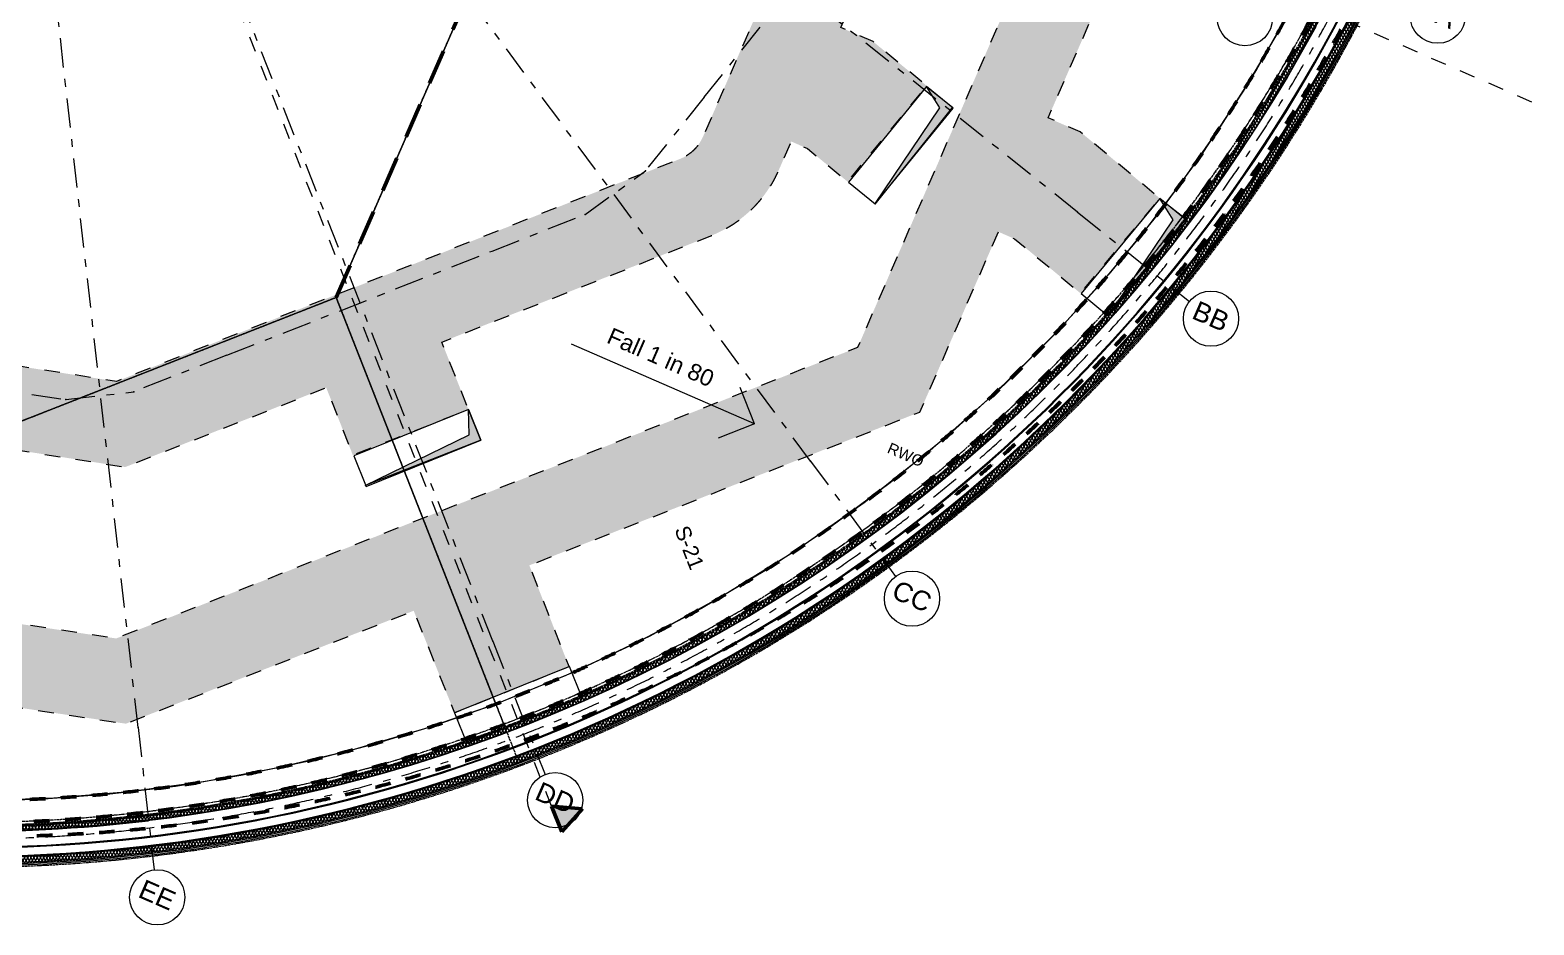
# Model space of a CAD drawing. Header units: millimetres. Extents: x -50172 to 90294, y -80883 to 25069.
# Drawn here: x -25593 to 1637, y -73314 to -57114 of the extents above; entities that cross this region are included whole.
import ezdxf
from ezdxf.enums import TextEntityAlignment as Align

# ---------------------------------------------------------------- set-up
doc = ezdxf.new("R2010")
doc.units = ezdxf.units.MM
doc.header["$MEASUREMENT"] = 0
for name, pattern in [('Dashed', [564.444447, 282.222223, -282.222223]), ('Dot & Dashed', [670.277762, 352.777767, -176.388884, 0, -141.111112]), ('Double Dashed', [1093.611073, 529.166651, -211.666656, 141.111112, -211.666656]), ('Hidden Line', [55, 45, -10]), ('Long Dashed', [1058.333302, 634.99999, -423.333311])]:
    doc.linetypes.add(name, pattern=pattern)
for name, color, linetype, lineweight, true_color in [('0_Pen_No__61', 7, 'Continuous', 20, 0x6a6a6a), ('A-20-M_Floor_Slab_Pen_No__107', 7, 'Continuous', 15, 0xa6a6a6), ('A-25-M_Curtain_Wall_Pen_No__69', 7, 'Continuous', 20, 0x606060), ('A-25-M_Wall_Ext_Pen_No__107', 7, 'Continuous', 15, 0xa6a6a6), ('A-95-MC_Marker_Section_P2.Marker_Pen_No__25', 7, 'Continuous', 50, 0x2a2a2a), ('New_A-15-MG_Structural_Grid_Phase_2_Pen_No__222', 7, 'Continuous', 13, 0x65af33), ('New_A-20-M_Roof_Accessory_Pen_No__81', 7, 'Continuous', 20, 0x6a6a6a), ('New_A-95-P_Drawing_Pen_No__82', 7, 'Continuous', 20, 0xaaaaaa)]:
    doc.layers.add(name, color=color, linetype=linetype, lineweight=lineweight, true_color=true_color)
for name, color, linetype in [('A-20-M_Floor_Slab', 7, 'Continuous'), ('A-20-M_Roof', 7, 'Continuous'), ('A-25-M_Curtain_Wall', 7, 'Continuous'), ('A-25-M_Wall_Ext', 7, 'Continuous'), ('A-95-MC_Marker_Section_P2.Marker', 7, 'Continuous'), ('New_A-15-MG_Structural_Grid_Phase_2', 7, 'Continuous'), ('New_A-20-M_Roof', 7, 'Continuous'), ('New_A-20-M_Roof_Accessory', 7, 'Continuous')]:
    doc.layers.add(name, color=color, linetype=linetype)
for name, color, linetype, lineweight in [('A-20-M_Floor_Slab_Pen_No__195', 7, 'Continuous', 35), ('A-20-M_Floor_Slab_Pen_No__4', 7, 'Continuous', 20), ('A-20-M_Roof_Accessory_Pen_No__156', 5, 'Continuous', 50), ('A-20-M_Roof_Pen_No__93', 8, 'Continuous', 13), ('A-25-M_Curtain_Wall_Pen_No__90', 8, 'Continuous', 20), ('A-25-M_Wall_Ext_Pen_No__1', 7, 'Continuous', 13), ('A-95-MC_Marker_Section_P2.Marker_Pen_No__1', 7, 'Continuous', 13), ('A-95-MC_Marker_Section_P2.Marker_Pen_No__6', 7, 'Continuous', 35), ('New_A-20-M_Roof_Accessory_Pen_No__1', 7, 'Continuous', 13), ('New_A-20-M_Roof_Accessory_Pen_No__156', 5, 'Continuous', 50), ('New_A-20-M_Roof_Accessory_Pen_No__176', 1, 'Continuous', 50), ('New_A-20-M_Roof_Pen_No__92', 8, 'Continuous', 13), ('New_A-60-M_Mechanical_Pen_No__1', 7, 'Continuous', 13), ('New_A-95-P_Drawing_Pen_No__1', 7, 'Continuous', 13), ('New_A-95-P_Text_1_50_GA_Pen_No__1', 7, 'Continuous', 13)]:
    doc.layers.add(name, color=color, linetype=linetype, lineweight=lineweight)
doc.styles.add('GENERATED_STYLE_4', font='')
doc.styles.get('GENERATED_STYLE_4').set_extended_font_data('Swis721 BT')
pattern_1 = [(60, (0, 0), (-43.30127, 25), []), (120, (0, 0), (43.30127, 25), [])]

# ---------------------------------------------------------------- blocks, each defined once
blk = doc.blocks.new('Roof_12_1', base_point=(-44547, -52585))
at = {"layer": 'New_A-20-M_Roof_Pen_No__92', "linetype": 'Continuous', "flags": 128}
for points in [[(-2312, -57052), (-2569, -57514), (-2834, -57972), (-3108, -58424), (-3390, -58871), (-3681, -59312), (-3980, -59748), (-4287, -60178), (-4603, -60602), (-4926, -61020), (-5258, -61432), (-5597, -61837), (-5943, -62236), (-6297, -62628), (-6659, -63014), (-7028, -63392), (-7404, -63764), (-7787, -64128), (-8176, -64485), (-8573, -64834), (-8976, -65176), (-9385, -65511), (-9801, -65837), (-10223, -66155), (-10651, -66466), (-11084, -66768), (-11524, -67062), (-11968, -67347), (-12419, -67624), (-12874, -67893), (-13334, -68152), (-13799, -68403), (-14269, -68645), (-14743, -68878), (-15222, -69102), (-15705, -69317), (-16192, -69523), (-16683, -69719), (-17177, -69907), (-17675, -70084), (-18176, -70252), (-18680, -70411), (-19187, -70560), (-19697, -70700), (-20209, -70829), (-20724, -70949), (-21241, -71059), (-21760, -71160), (-22280, -71250), (-22803, -71331), (-23326, -71401), (-23851, -71462), (-24378, -71513), (-24904, -71553), (-25432, -71584), (-25960, -71605)], [(-9363, -58133), (-10776, -59865)], [(-8878, -58528), (-9363, -58133)], [(-10291, -60261), (-8878, -58528)], [(-10776, -59865), (-10291, -60261)], [(-5138, -60160), (-6562, -61883)], [(-4644, -60568), (-5138, -60160)], [(-6068, -62291), (-4644, -60568)], [(-6562, -61883), (-6068, -62291)], [(-17653, -63981), (-19733, -64819)], [(-17429, -64538), (-17653, -63981)], [(-19509, -65376), (-17429, -64538)], [(-19733, -64819), (-19509, -65376)], [(-15827, -68636), (-17907, -69474)], [(-15602, -69192), (-15827, -68636)], [(-17683, -70030), (-15602, -69192)], [(-17907, -69474), (-17683, -70030)]]:
    blk.add_lwpolyline(points, dxfattribs=at)
blk = doc.blocks.new('Wall_413_1', base_point=(-38295, -69817))
at = {"layer": 'A-25-M_Wall_Ext_Pen_No__107', "linetype": 'Continuous'}
blk.add_hatch(color=256, dxfattribs=at).paths.add_polyline_path([(-38295, -69817, 0.417314), (-625, -55010), (-650, -55000, -0.417312), (-38283, -69792)])
h = blk.add_hatch(dxfattribs=at)
h.set_pattern_fill('Batt_Insulation_0001', color=256, style=0, pattern_type=2)
h.set_pattern_definition(pattern_1)
h.paths.add_polyline_path([(-38283, -69792, 0.417312), (-650, -55000), (-673, -54990, -0.41731), (-38273, -69770)])
h = blk.add_hatch(dxfattribs=at)
h.set_pattern_fill('Batt_Insulation_0001', color=256, style=0, pattern_type=2)
h.set_pattern_definition(pattern_1)
h.paths.add_polyline_path([(-38273, -69770, 0.41731), (-673, -54990), (-765, -54950, -0.417301), (-38232, -69679)])
h = blk.add_hatch(dxfattribs=at)
h.set_pattern_fill('Plywood_0001', color=256, style=0, pattern_type=2)
h.set_pattern_definition([(0, (0, 0), (0, 200), [])])
h.paths.add_polyline_path([(-38232, -69679, 0.417301), (-765, -54950), (-781, -54943, -0.417299), (-38224, -69662)])
at = {"layer": 'A-25-M_Wall_Ext_Pen_No__107', "linetype": 'Continuous', "lineweight": 0, "true_color": 0x535353}
for points in [[(-38224, -69662, 0.417299), (-781, -54943), (-783, -54942, -0.417299), (-38223, -69660)], [(-38161, -69524, 0.417286), (-921, -54883), (-923, -54882, -0.417285), (-38160, -69522)]]:
    blk.add_hatch(color=251, dxfattribs=at).paths.add_polyline_path(points)
at = {"layer": 'A-25-M_Wall_Ext_Pen_No__107', "linetype": 'Continuous'}
h = blk.add_hatch(dxfattribs=at)
h.set_pattern_fill('Plaster_0001', color=256, style=0, pattern_type=2)
h.set_pattern_definition([(201.458, (0, 0), (-63.3617, 161.19955), [0, -100]), (201.458, (-14.85, -98.89), (-63.3617, 161.19955), [0, -100])])
h.paths.add_polyline_path([(-38160, -69522, 0.417285), (-923, -54882), (-937, -54876, -0.417284), (-38154, -69508)])
at = {"layer": 'A-25-M_Wall_Ext_Pen_No__1', "linetype": 'Continuous'}
for radius, start, end in [(28443, 246.1557, 336.7611), (28418, 246.1562, 336.7612), (28318, 246.1585, 336.7618), (28300, 246.159, 336.7619), (28298, 246.159, 336.7619), (28148, 246.1625, 336.7628), (28146, 246.1625, 336.7628), (28131, 246.1629, 336.7629), (28470, 246.1551, 336.7609)]:
    blk.add_arc((-26785, -43777), radius, start, end, dxfattribs=at)
blk = doc.blocks.new('*X1037')
at = {"layer": 'A-20-M_Floor_Slab_Pen_No__107', "linetype": 'Continuous'}
for points in [[(-2703, -57548), (-2667, -57487), (-2647, -57450), (-2649, -57450), (-2669, -57486), (-2703, -57544)], [(-2649, -57450), (-2647, -57450), (-2565, -57300), (-2567, -57300)], [(-2567, -57300), (-2565, -57300), (-2553, -57277), (-2553, -57273)], [(-2914, -57900), (-3003, -58050), (-3003, -58050), (-3001, -58050), (-2912, -57900)], [(-2853, -57797), (-2914, -57900), (-2912, -57900), (-2853, -57801)], [(-3003, -58054), (-3001, -58050), (-3003, -58050)], [(-3277, -58500), (-3303, -58541), (-3303, -58545), (-3274, -58500)], [(-3277, -58500), (-3274, -58500), (-3193, -58373), (-3179, -58350), (-3181, -58350), (-3194, -58372)], [(-3153, -58303), (-3181, -58350), (-3179, -58350), (-3153, -58306)], [(-3567, -58950), (-3564, -58950), (-3468, -58800), (-3470, -58800)], [(-3470, -58800), (-3468, -58800), (-3453, -58777), (-3453, -58774)], [(-3567, -58950), (-3603, -59006), (-3603, -59010), (-3564, -58950)], [(-3865, -59400), (-3863, -59400), (-3758, -59250), (-3761, -59250)], [(-3753, -59239), (-3761, -59250), (-3758, -59250), (-3753, -59243)], [(-3903, -59454), (-3903, -59457), (-3863, -59400), (-3865, -59400)], [(-4203, -59883), (-4203, -59887), (-4177, -59850), (-4180, -59850)], [(-4180, -59850), (-4177, -59850), (-4073, -59700), (-4075, -59700)], [(-4053, -59669), (-4075, -59700), (-4073, -59700), (-4053, -59672)], [(-4503, -60296), (-4503, -60299), (-4391, -60150), (-4393, -60150)], [(-4393, -60150), (-4391, -60150), (-4353, -60100), (-4353, -60097)], [(-4803, -60693), (-4803, -60696), (-4730, -60600), (-4733, -60600)], [(-4733, -60600), (-4730, -60600), (-4653, -60498), (-4653, -60494)], [(-4963, -60905), (-5081, -61050), (-5079, -61050), (-4961, -60906), (-4957, -60900), (-4959, -60900)], [(-4959, -60900), (-4957, -60900), (-4953, -60895), (-4953, -60892)], [(-5253, -61261), (-5326, -61350), (-5323, -61350), (-5253, -61264)], [(-5081, -61050), (-5103, -61077), (-5103, -61080), (-5079, -61050)], [(-5326, -61350), (-5403, -61445), (-5403, -61448), (-5323, -61350)], [(-5699, -61800), (-5703, -61805), (-5703, -61808), (-5696, -61800)], [(-5614, -61703), (-5699, -61800), (-5696, -61800), (-5612, -61704), (-5568, -61650), (-5571, -61650)], [(-5571, -61650), (-5568, -61650), (-5553, -61632), (-5553, -61629)], [(-5853, -61976), (-5963, -62100), (-5960, -62100), (-5853, -61979)], [(-6226, -62400), (-6224, -62400), (-6153, -62320), (-6153, -62317)], [(-5963, -62100), (-6003, -62146), (-6003, -62149), (-5960, -62100)], [(-6303, -62490), (-6292, -62478), (-6224, -62400), (-6226, -62400), (-6294, -62477), (-6303, -62487)], [(-6505, -62700), (-6603, -62804), (-6603, -62806), (-6502, -62700)], [(-6505, -62700), (-6502, -62700), (-6453, -62648), (-6453, -62645)], [(-6789, -63000), (-6903, -63120), (-6903, -63123), (-6787, -63000)], [(-6789, -63000), (-6787, -63000), (-6753, -62965), (-6753, -62962)], [(-7079, -63300), (-7203, -63422), (-7203, -63425), (-7076, -63300)], [(-7053, -63275), (-7079, -63300), (-7076, -63300), (-7053, -63278)], [(-7385, -63600), (-7503, -63716), (-7503, -63719), (-7382, -63600)], [(-7353, -63569), (-7385, -63600), (-7382, -63600), (-7353, -63572)], [(-7803, -64006), (-7803, -64008), (-7736, -63947), (-7688, -63900), (-7691, -63900), (-7738, -63946)], [(-7691, -63900), (-7688, -63900), (-7653, -63866), (-7653, -63863)], [(-8017, -64200), (-8103, -64279), (-8103, -64281), (-8014, -64200)], [(-8017, -64200), (-8014, -64200), (-7953, -64145), (-7953, -64142)], [(-8347, -64500), (-8403, -64552), (-8403, -64554), (-8344, -64500)], [(-8347, -64500), (-8344, -64500), (-8253, -64418), (-8253, -64415)], [(-8703, -64814), (-8687, -64800), (-8690, -64800), (-8703, -64811)], [(-8690, -64800), (-8687, -64800), (-8553, -64687), (-8553, -64685)], [(-9003, -65067), (-8865, -64950), (-8868, -64950), (-9003, -65065)], [(-8868, -64950), (-8865, -64950), (-8853, -64940), (-8853, -64938)], [(-9286, -65304), (-9303, -65317), (-9303, -65319), (-9285, -65305), (-9220, -65250), (-9223, -65250)], [(-9223, -65250), (-9220, -65250), (-9153, -65194), (-9153, -65191)], [(-9602, -65550), (-9603, -65552), (-9603, -65554), (-9598, -65550)], [(-9453, -65434), (-9602, -65550), (-9598, -65550), (-9453, -65437)], [(-9793, -65700), (-9903, -65786), (-9903, -65789), (-9790, -65700)], [(-9753, -65669), (-9793, -65700), (-9790, -65700), (-9753, -65672)], [(-10390, -66150), (-10503, -66232), (-10503, -66235), (-10387, -66150)], [(-10353, -66124), (-10390, -66150), (-10387, -66150), (-10353, -66126)], [(-10183, -66000), (-10203, -66015), (-10203, -66018), (-10179, -66000)], [(-10098, -65938), (-10183, -66000), (-10179, -66000), (-10096, -65940), (-10053, -65906), (-10053, -65904)], [(-10653, -66341), (-10803, -66450), (-10803, -66450), (-10801, -66450), (-10653, -66343)], [(-11018, -66600), (-11103, -66658), (-11103, -66660), (-11014, -66600)], [(-10953, -66557), (-11018, -66600), (-11014, -66600), (-10953, -66560)], [(-10801, -66450), (-10803, -66450), (-10803, -66452)], [(-11553, -66959), (-11690, -67050), (-11687, -67050), (-11553, -66961)], [(-11253, -66758), (-11403, -66858), (-11403, -66861), (-11253, -66760)], [(-11925, -67200), (-12003, -67249), (-12003, -67251), (-11921, -67200)], [(-11853, -67156), (-11925, -67200), (-11921, -67200), (-11853, -67158)], [(-11690, -67050), (-11703, -67059), (-11703, -67062), (-11687, -67050)], [(-12453, -67526), (-12603, -67619), (-12603, -67621), (-12453, -67528)], [(-12168, -67350), (-12303, -67434), (-12303, -67436), (-12165, -67350)], [(-12153, -67341), (-12168, -67350), (-12165, -67350), (-12153, -67343)], [(-12903, -67794), (-12753, -67709), (-12753, -67707), (-12903, -67792)], [(-13448, -68100), (-13444, -68100), (-13353, -68049), (-13353, -68047)], [(-13183, -67950), (-13203, -67962), (-13203, -67964), (-13179, -67950)], [(-13183, -67950), (-13179, -67950), (-13053, -67879), (-13053, -67877)], [(-13727, -68250), (-13803, -68290), (-13803, -68292), (-13723, -68250)], [(-13653, -68212), (-13727, -68250), (-13723, -68250), (-13653, -68214)], [(-13448, -68100), (-13503, -68132), (-13503, -68134), (-13444, -68100)], [(-14306, -68550), (-14403, -68601), (-14403, -68603), (-14301, -68550)], [(-14253, -68523), (-14306, -68550), (-14301, -68550), (-14253, -68526)], [(-14016, -68400), (-14103, -68446), (-14103, -68448), (-14012, -68400)], [(-13953, -68368), (-14016, -68400), (-14012, -68400), (-13953, -68370)], [(-15003, -68888), (-15003, -68890), (-14920, -68850), (-14924, -68850)], [(-14924, -68850), (-14920, -68850), (-14853, -68819), (-14853, -68817)], [(-14703, -68746), (-14703, -68748), (-14602, -68700), (-14607, -68700)], [(-14607, -68700), (-14602, -68700), (-14553, -68677), (-14553, -68675)], [(-15603, -69162), (-15603, -69165), (-15570, -69150), (-15576, -69150)], [(-15576, -69150), (-15570, -69150), (-15453, -69100), (-15453, -69098)], [(-15303, -69029), (-15303, -69032), (-15237, -69000), (-15242, -69000)], [(-15242, -69000), (-15237, -69000), (-15153, -68961), (-15153, -68959)], [(-16053, -69355), (-16203, -69419), (-16203, -69421), (-16053, -69357)], [(-15753, -69226), (-15903, -69291), (-15903, -69293), (-15753, -69229)], [(-16659, -69600), (-16803, -69656), (-16803, -69658), (-16653, -69600), (-16653, -69600)], [(-16659, -69600), (-16653, -69600), (-16653, -69598)], [(-16503, -69541), (-16503, -69543), (-16353, -69485), (-16353, -69483), (-16354, -69483)], [(-17554, -69934), (-17704, -69986), (-17704, -69988), (-17554, -69936)], [(-17315, -69853), (-17403, -69883), (-17403, -69885), (-17315, -69855), (-17253, -69831), (-17253, -69829)], [(-17103, -69771), (-17103, -69773), (-17044, -69750), (-17049, -69750)], [(-17049, -69750), (-17044, -69750), (-16953, -69716), (-16953, -69714)], [(-18454, -70236), (-18604, -70281), (-18604, -70283), (-18454, -70238)], [(-18290, -70186), (-18304, -70190), (-18304, -70193), (-18289, -70188), (-18154, -70142), (-18154, -70140)], [(-17893, -70050), (-18004, -70088), (-18004, -70090), (-17887, -70050)], [(-17854, -70037), (-17893, -70050), (-17887, -70050), (-17854, -70039)], [(-19354, -70504), (-19504, -70543), (-19504, -70545), (-19354, -70506)], [(-19054, -70416), (-19204, -70462), (-19204, -70464), (-19054, -70418)], [(-18835, -70350), (-18904, -70371), (-18904, -70373), (-18828, -70350)], [(-18754, -70326), (-18835, -70350), (-18828, -70350), (-18754, -70328)], [(-20273, -70744), (-20404, -70773), (-20404, -70775), (-20272, -70746), (-20254, -70741), (-20254, -70739)], [(-19954, -70660), (-20104, -70700), (-20104, -70702), (-19954, -70662)], [(-19654, -70582), (-19804, -70621), (-19804, -70623), (-19654, -70584)], [(-21754, -71054), (-21904, -71082), (-21904, -71084), (-21754, -71056)], [(-21454, -70999), (-21604, -71027), (-21604, -71029), (-21454, -71001)], [(-21278, -70967), (-21304, -70972), (-21304, -70974), (-21278, -70969), (-21195, -70951), (-21204, -70951)], [(-21204, -70951), (-21195, -70951), (-21154, -70941), (-21154, -70939)], [(-20854, -70873), (-21004, -70906), (-21004, -70908), (-20854, -70875)], [(-20554, -70806), (-20704, -70839), (-20704, -70841), (-20554, -70808)], [(-23554, -71327), (-23704, -71343), (-23704, -71345), (-23554, -71329)], [(-23404, -71313), (-23311, -71303), (-23254, -71294), (-23254, -71292), (-23311, -71301), (-23404, -71311)], [(-23104, -71272), (-22954, -71251), (-22954, -71251), (-22966, -71251), (-23104, -71270)], [(-22954, -71249), (-22966, -71251), (-22954, -71251)], [(-22654, -71205), (-22804, -71227), (-22804, -71229), (-22654, -71207)], [(-22354, -71162), (-22504, -71183), (-22504, -71185), (-22354, -71164)], [(-22054, -71109), (-22204, -71137), (-22204, -71139), (-22054, -71111)], [(-25504, -71489), (-25363, -71484), (-25354, -71484), (-25354, -71482), (-25363, -71482), (-25504, -71487)], [(-25054, -71461), (-25204, -71471), (-25204, -71473), (-25054, -71463)], [(-24754, -71440), (-24904, -71450), (-24904, -71452), (-24754, -71442)], [(-24454, -71419), (-24604, -71429), (-24604, -71431), (-24454, -71421)], [(-24243, -71401), (-24304, -71407), (-24304, -71409), (-24224, -71401)], [(-24154, -71391), (-24243, -71401), (-24224, -71401), (-24154, -71393)], [(-23854, -71359), (-24004, -71375), (-24004, -71377), (-23854, -71361)]]:
    blk.add_hatch(color=256, dxfattribs=at).paths.add_polyline_path(points)
blk = doc.blocks.new('Wall_450_1', base_point=(-30501, -71268))
at = {"layer": 'A-20-M_Floor_Slab_Pen_No__107', "linetype": 'Continuous'}
h = blk.add_hatch(dxfattribs=at)
h.set_pattern_fill('Batt_Insulation_0001', color=256, style=0, pattern_type=2)
h.set_pattern_definition(pattern_1)
h.paths.add_polyline_path([(-1293, -54721, -0.336913), (-30502, -71270), (-30515, -71368, 0.336913), (-1203, -54760)])
at = {"layer": 'A-20-M_Floor_Slab_Pen_No__195', "linetype": 'Hidden Line'}
for radius in [27739, 27737]:
    blk.add_arc((-26784, -43782), radius, 262.2968, 336.7743, dxfattribs=at)
at = {"layer": 'A-20-M_Floor_Slab_Pen_No__4', "linetype": 'Continuous'}
blk.add_arc((-26784, -43782), 27837, 262.2968, 336.7743, dxfattribs=at)
at = {"layer": 'A-20-M_Floor_Slab', "color": 250, "lineweight": 50, "true_color": 0x2a2a2a}
blk.add_blockref('*X1037', (0, 0), dxfattribs=at)
blk = doc.blocks.new('Morph_1_1')
at = {"layer": 'A-20-M_Roof_Pen_No__93', "linetype": 'Continuous', "flags": 128}
for points in [[(-2786, -56771), (-3388, -57826), (-4036, -58854), (-4730, -59852), (-5468, -60818), (-6247, -61751), (-7068, -62647), (-8152, -63719), (-9295, -64728), (-10492, -65672), (-11740, -66548), (-13035, -67353), (-14373, -68084), (-15750, -68739), (-17161, -69316), (-18454, -69766), (-19767, -70151), (-21099, -70470), (-22444, -70721), (-23801, -70905), (-25165, -71020), (-26533, -71067)], [(-26191, -71611), (-24843, -71549), (-23499, -71423), (-22164, -71231), (-20839, -70975), (-19528, -70655), (-18234, -70272), (-16960, -69826), (-15483, -69220), (-14042, -68530), (-12644, -67758), (-11292, -66908), (-9991, -65981), (-8745, -64981), (-7559, -63912), (-6436, -62776), (-5638, -61884), (-4880, -60958), (-4162, -60001), (-3486, -59014), (-2852, -57999), (-2263, -56958)]]:
    blk.add_lwpolyline(points, dxfattribs=at)
blk = doc.blocks.new('Morph_2_1')
at = {"layer": 'A-20-M_Roof_Pen_No__93', "linetype": 'Continuous', "flags": 128}
for points in [[(-14465, -49144), (-20051, -61956)], [(-20051, -61956), (-37572, -68836)]]:
    blk.add_lwpolyline(points, dxfattribs=at)
blk = doc.blocks.new('Morph_3_1')
at = {"layer": 'A-20-M_Roof_Pen_No__93', "linetype": 'Continuous', "flags": 128}
for points in [[(-20051, -61956), (-14465, -49144)], [(-1725, -54584), (-2299, -55828), (-2934, -57042), (-3630, -58222), (-4384, -59366), (-5194, -60471), (-6059, -61533), (-6976, -62551), (-7943, -63522), (-8958, -64442), (-10017, -65311), (-11119, -66125), (-12260, -66883), (-13438, -67583), (-14649, -68223), (-15891, -68801), (-17161, -69316)], [(-17161, -69316), (-20051, -61956)]]:
    blk.add_lwpolyline(points, dxfattribs=at)
blk = doc.blocks.new('Morph_4_1')
at = {"layer": 'A-20-M_Roof_Pen_No__93', "linetype": 'Continuous', "flags": 128}
for points in [[(-37572, -68836), (-20051, -61956)], [(-20051, -61956), (-17161, -69316)], [(-17161, -69316), (-18292, -69715), (-19440, -70064), (-20601, -70363), (-21775, -70610), (-22958, -70806), (-24149, -70949), (-25345, -71040), (-26544, -71079), (-27961, -71053), (-29374, -70954), (-30780, -70781), (-32176, -70535), (-33556, -70216), (-34918, -69826), (-36258, -69366), (-37572, -68836)]]:
    blk.add_lwpolyline(points, dxfattribs=at)
blk = doc.blocks.new('Standard grid marker_11')
at = {"layer": 'New_A-15-MG_Structural_Grid_Phase_2_Pen_No__222', "linetype": 'Double Dashed'}
for q in [(0, 0), (19495, 0)]:
    blk.add_line((2591, 0), q, dxfattribs=at)
at = {"layer": 'New_A-15-MG_Structural_Grid_Phase_2_Pen_No__222', "linetype": 'Continuous'}
blk.add_circle((-500, 0), 500, dxfattribs=at)
at = {"layer": 'New_A-15-MG_Structural_Grid_Phase_2_Pen_No__222', "linetype": 'Double Dashed'}
blk.add_point((2591, 0), dxfattribs=at)
blk.add_point((2591, 0), dxfattribs=at)
at = {"layer": 'New_A-15-MG_Structural_Grid_Phase_2_Pen_No__222', "style": 'GENERATED_STYLE_4'}
for tag, p in [('AC_MarkerText_1_0', (-500, 43)), ('AC_MarkerText_1_1', (22585, 43))]:
    blk.add_attdef(tag, text='', height=350, rotation=240.0028, dxfattribs=at).set_placement(p, align=Align.MIDDLE_CENTER)
blk = doc.blocks.new('Standard grid marker_12')
at = {"layer": 'New_A-15-MG_Structural_Grid_Phase_2_Pen_No__222', "linetype": 'Double Dashed'}
for q in [(19515, 0), (2591, 0), (0, 0)]:
    blk.add_line((2591, 0), q, dxfattribs=at)
at = {"layer": 'New_A-15-MG_Structural_Grid_Phase_2_Pen_No__222', "linetype": 'Continuous'}
blk.add_circle((-500, 0), 500, dxfattribs=at)
at = {"layer": 'New_A-15-MG_Structural_Grid_Phase_2_Pen_No__222', "linetype": 'Double Dashed'}
blk.add_point((2591, 0), dxfattribs=at)
at = {"layer": 'New_A-15-MG_Structural_Grid_Phase_2_Pen_No__222', "style": 'GENERATED_STYLE_4'}
for tag, p in [('AC_MarkerText_1_0', (-500, 43)), ('AC_MarkerText_1_1', (22605, 43))]:
    blk.add_attdef(tag, text='', height=350, rotation=225.0159, dxfattribs=at).set_placement(p, align=Align.MIDDLE_CENTER)
blk = doc.blocks.new('Standard grid marker_13')
at = {"layer": 'New_A-15-MG_Structural_Grid_Phase_2_Pen_No__222', "linetype": 'Double Dashed'}
for q in [(0, 0), (19354, 0)]:
    blk.add_line((2591, 0), q, dxfattribs=at)
at = {"layer": 'New_A-15-MG_Structural_Grid_Phase_2_Pen_No__222', "linetype": 'Continuous'}
blk.add_circle((-500, 0), 500, dxfattribs=at)
at = {"layer": 'New_A-15-MG_Structural_Grid_Phase_2_Pen_No__222', "linetype": 'Double Dashed'}
blk.add_point((2591, 0), dxfattribs=at)
blk.add_point((2591, 0), dxfattribs=at)
at = {"layer": 'New_A-15-MG_Structural_Grid_Phase_2_Pen_No__222', "style": 'GENERATED_STYLE_4'}
for tag, p in [('AC_MarkerText_1_0', (-500, 44)), ('AC_MarkerText_1_1', (22445, 44))]:
    blk.add_attdef(tag, text='', height=350, rotation=210.0234, dxfattribs=at).set_placement(p, align=Align.MIDDLE_CENTER)
blk = doc.blocks.new('Standard grid marker_14')
at = {"layer": 'New_A-15-MG_Structural_Grid_Phase_2_Pen_No__222', "linetype": 'Double Dashed'}
for p, q in [((2591, 1), (0, 1)), ((2591, 0), (2591, 1)), ((2591, 0), (19467, 0)), ((19467, 0), (19468, 1)), ((19468, 1), (22058, 1))]:
    blk.add_line(p, q, dxfattribs=at)
at = {"layer": 'New_A-15-MG_Structural_Grid_Phase_2_Pen_No__222', "linetype": 'Continuous'}
for centre in [(-500, 1), (22558, 1)]:
    blk.add_circle(centre, 500, dxfattribs=at)
at = {"layer": 'New_A-15-MG_Structural_Grid_Phase_2_Pen_No__222', "linetype": 'Double Dashed'}
for p in [(2591, 0), (19467, 0)]:
    blk.add_point(p, dxfattribs=at)
at = {"layer": 'New_A-15-MG_Structural_Grid_Phase_2_Pen_No__222', "style": 'GENERATED_STYLE_4'}
for tag, p in [('AC_MarkerText_1_0', (-500, 44)), ('AC_MarkerText_1_1', (22558, 44))]:
    blk.add_attdef(tag, text='', height=350, rotation=195.0277, dxfattribs=at).set_placement(p, align=Align.MIDDLE_CENTER)
blk = doc.blocks.new('Standard grid marker_15')
at = {"layer": 'New_A-15-MG_Structural_Grid_Phase_2_Pen_No__222', "linetype": 'Double Dashed'}
for p, q in [((2591, 0), (0, 0)), ((2591, 0), (20064, 0)), ((20064, 0), (22654, 0))]:
    blk.add_line(p, q, dxfattribs=at)
at = {"layer": 'New_A-15-MG_Structural_Grid_Phase_2_Pen_No__222', "linetype": 'Continuous'}
for centre in [(-500, 0), (23154, 0)]:
    blk.add_circle(centre, 500, dxfattribs=at)
at = {"layer": 'New_A-15-MG_Structural_Grid_Phase_2_Pen_No__222', "linetype": 'Double Dashed'}
for p in [(2591, 0), (2591, 0), (20064, 0), (20064, 0)]:
    blk.add_point(p, dxfattribs=at)
at = {"layer": 'New_A-15-MG_Structural_Grid_Phase_2_Pen_No__222', "style": 'GENERATED_STYLE_4'}
for tag, p in [('AC_MarkerText_1_0', (-500, 43)), ('AC_MarkerText_1_1', (23154, 43))]:
    blk.add_attdef(tag, text='', height=350, rotation=180, dxfattribs=at).set_placement(p, align=Align.MIDDLE_CENTER)
blk = doc.blocks.new('Standard grid marker_17')
at = {"layer": 'New_A-15-MG_Structural_Grid_Phase_2_Pen_No__222', "linetype": 'Double Dashed'}
for p, q in [((1715, 0), (0, 0)), ((1715, 0), (6970, 0)), ((6970, 0), (8684, 0))]:
    blk.add_line(p, q, dxfattribs=at)
blk = doc.blocks.new('Standard grid marker_18')
at = {"layer": 'New_A-15-MG_Structural_Grid_Phase_2_Pen_No__222', "linetype": 'Double Dashed'}
blk.add_line((0, 0), (1239, 0), dxfattribs=at)
for p in [(0, 0), (1239, 0)]:
    blk.add_point(p, dxfattribs=at)
blk = doc.blocks.new('Standard grid marker_19')
at = {"layer": 'New_A-15-MG_Structural_Grid_Phase_2_Pen_No__222', "linetype": 'Double Dashed'}
for p, q in [((1813, 0), (0, 0)), ((1813, 0), (6970, 0)), ((6970, 0), (8784, 0))]:
    blk.add_line(p, q, dxfattribs=at)
blk = doc.blocks.new('Standard grid marker_20')
at = {"layer": 'New_A-15-MG_Structural_Grid_Phase_2_Pen_No__222', "linetype": 'Double Dashed'}
blk.add_line((0, 0), (1350, 0), dxfattribs=at)
for p in [(0, 0), (1350, 0)]:
    blk.add_point(p, dxfattribs=at)
blk = doc.blocks.new('Standard grid marker_21')
at = {"layer": 'New_A-15-MG_Structural_Grid_Phase_2_Pen_No__222', "linetype": 'Double Dashed'}
for p, q in [((1701, 0), (0, 0)), ((1701, 0), (6898, 0)), ((6898, 0), (8599, 0))]:
    blk.add_line(p, q, dxfattribs=at)
blk = doc.blocks.new('Standard grid marker_26')
at = {"layer": 'New_A-15-MG_Structural_Grid_Phase_2_Pen_No__222', "linetype": 'Double Dashed'}
blk.add_arc((0, 0), 27978, 0, 90.636, dxfattribs=at)
at = {"layer": 'New_A-15-MG_Structural_Grid_Phase_2_Pen_No__222', "style": 'GENERATED_STYLE_4'}
blk.add_attdef('AC_MarkerText_1', text='', height=350, rotation=90.3066, dxfattribs=at).set_placement((-1326, 28008), align=Align.MIDDLE_CENTER)
blk = doc.blocks.new('Beam_9_1', base_point=(-37983, -69091))
at = {"layer": 'A-25-M_Curtain_Wall_Pen_No__69', "linetype": 'Dot & Dashed'}
blk.add_arc((-26783, -43782), 27676, 246.129, 336.4401, dxfattribs=at)
at = {"layer": 'A-25-M_Curtain_Wall_Pen_No__90', "linetype": 'Hidden Line'}
for radius, start in [(27676, 246.129), (28489, 246.1079)]:
    blk.add_arc((-26783, -43782), radius, start, 336.4401, dxfattribs=at)
blk = doc.blocks.new('Polyline_2_1', base_point=(-12478, -64245))
at = {"layer": 'New_A-20-M_Roof_Accessory_Pen_No__1', "linetype": 'Continuous'}
for q in [(-12737, -63587), (-13136, -64504)]:
    blk.add_line((-12478, -64245), q, dxfattribs=at)
at = {"layer": 'New_A-20-M_Roof_Accessory_Pen_No__81', "linetype": 'Continuous', "flags": 128}
blk.add_lwpolyline([(-12478, -64245), (-15789, -62801)], dxfattribs=at)
blk = doc.blocks.new('Standard grid marker_35')
at = {"layer": 'New_A-15-MG_Structural_Grid_Phase_2_Pen_No__222', "linetype": 'Continuous'}
blk.add_circle((-500, 1170), 500, dxfattribs=at)
at = {"layer": 'New_A-15-MG_Structural_Grid_Phase_2_Pen_No__222', "style": 'GENERATED_STYLE_4'}
for tag, p in [('AC_MarkerText_1_0', (-500, 1206)), ('AC_MarkerText_1_1', (56184, 1206))]:
    blk.add_attdef(tag, text='', height=350, rotation=270, dxfattribs=at).set_placement(p, align=Align.MIDDLE_CENTER)
blk = doc.blocks.new('Cutting Plane_1_1', base_point=(-16058, -71396))
at = {"layer": 'A-95-MC_Marker_Section_P2.Marker_Pen_No__25', "linetype": 'Continuous'}
blk.add_hatch(color=256, dxfattribs=at).paths.add_polyline_path([(-15966, -71629), (-16149, -71164), (-15592, -71213)])
at = {"layer": 'A-95-MC_Marker_Section_P2.Marker_Pen_No__1', "linetype": 'Dashed'}
blk.add_line((-16149, -71164), (-24895, -48894), dxfattribs=at)
at = {"layer": 'A-95-MC_Marker_Section_P2.Marker_Pen_No__25', "linetype": 'Continuous'}
for p, q in [((-16149, -71164), (-15592, -71213)), ((-15966, -71629), (-16149, -71164)), ((-15592, -71213), (-15966, -71629))]:
    blk.add_line(p, q, dxfattribs=at)
at = {"layer": 'A-95-MC_Marker_Section_P2.Marker_Pen_No__6', "insert": (-13637, -66912), "char_height": 275, "attachment_point": 9, "rotation": 291.4404, "style": 'GENERATED_STYLE_4'}
blk.add_mtext('\\A1;{\\fSwis721 BT|b0|i0|c0|p34;S-21}', dxfattribs=at)
blk = doc.blocks.new('Cutting Plane_6_1', base_point=(10470, -62287))
at = {"layer": 'A-95-MC_Marker_Section_P2.Marker_Pen_No__1', "linetype": 'Dashed'}
blk.add_line((3665, -59319), (-44301, -38404), dxfattribs=at)

msp = doc.modelspace()

# ---------------------------------------------------------------- hatches: boundary and pattern name
at = {"layer": 'New_A-60-M_Mechanical_Pen_No__1', "linetype": 'Continuous'}
for points in [[(-10295.7, -60266.6), (-9122.7, -58522.7), (-9362.7, -58133), (-8893.5, -58507)], [(-6070.5, -62293.7), (-4897.5, -60549.8), (-5137.6, -60160.2), (-4668.3, -60534.1)], [(-19528.3, -65361.7), (-17640.1, -64438.8), (-17653, -63981.3), (-17433.8, -64539.8)]]:
    msp.add_hatch(color=256, dxfattribs=at).paths.add_polyline_path(points)
at = {"layer": 'New_A-95-P_Drawing_Pen_No__82', "linetype": 'Continuous', "lineweight": 0, "true_color": 0x2a2a2a}
msp.add_hatch(color=250, dxfattribs=at).paths.add_polyline_path([(-31000.8, -67079.5), (-31521.1, -70510), (-29294.2, -70845.4), (-29000.8, -68897), (-23858.9, -69671.4), (-18647, -67626.3), (-17906.8, -69473.8), (-15832.9, -68638.3), (-16552.5, -66804.4), (-9482.1, -64030), (-8059, -60766.5), (-7765.4, -60894.5), (-6575.1, -61877.5), (-5137.6, -60160.2), (-6332.7, -59159.6), (-6576.4, -58958.4), (-6866.1, -58832.1), (-7159.7, -58704), (-5858.3, -55719.4), (-15993.4, -51300), (-15873.6, -51025.1), (-20731.8, -48906.7), (-20851.6, -49181.6), (-22409.9, -48502.1), (-23288.9, -50517.8), (-21730.6, -51197.3), (-21842.7, -51454.4), (-20192.7, -52173.9), (-20340.6, -52513), (-18919.8, -53132.6), (-18771.9, -52793.4), (-17076.2, -53532.9), (-16964, -53275.7), (-14122.4, -54514.8), (-12343.4, -54525.7), (-11583.1, -54857.3), (-13410.5, -59048.3, -0.1989124), (-13823.9, -59446.6), (-24028.3, -63475.1), (-30287.7, -62494.4), (-30767, -65553.7), (-28544.1, -65902), (-28297.9, -64330.5), (-23868.2, -65024.6), (-20230, -63588.3), (-19748.3, -64808.5), (-17655.5, -63982.3), (-18137.2, -62762.1), (-13275.6, -60842.8, 0.1989124), (-12035.6, -59647.8), (-11810.1, -59130.8), (-11516.6, -59258.8), (-10788.8, -59859.8), (-10616.5, -59651.3), (-9356.1, -58125), (-10327.5, -57322.7), (-10617.2, -57196.4), (-10910.8, -57068.4), (-10208.1, -55456.8), (-7832, -56492.9), (-10608.6, -62860.7), (-24032.9, -68128.3)])

# ---------------------------------------------------------------- linework, layer by layer
at = {"layer": '0_Pen_No__61', "linetype": 'Continuous'}
msp.add_arc((-26782.9, -43301.3), 28324.4, 246.52381, 276.76523, dxfattribs=at)
at = {"layer": 'A-20-M_Roof_Accessory_Pen_No__156', "linetype": 'Dashed', "flags": 128}
for points in [[(-38653.1, -69626), (-38191.4, -68567.1, 0.4219059), (-1707.3, -54542.5)], [(-38286.5, -69785.9), (-37986.7, -69098.4, 0.4175706), (-1339.7, -54700.2)]]:
    msp.add_lwpolyline(points, format="xyb", dxfattribs=at)
at = {"layer": 'New_A-20-M_Roof_Accessory_Pen_No__156', "linetype": 'Dashed', "flags": 128}
msp.add_lwpolyline([(-38070.3, -69095.9), (-37276.5, -69441.5, 0.411078), (-936.9, -55214.3)], format="xyb", dxfattribs=at)
at = {"layer": 'New_A-20-M_Roof_Accessory_Pen_No__176', "linetype": 'Long Dashed', "flags": 128}
msp.add_lwpolyline([(-20051.3, -61955.7), (-14490.8, -49203.7)], dxfattribs=at)
at = {"layer": 'New_A-20-M_Roof_Accessory_Pen_No__81', "linetype": 'Hidden Line', "flags": 128}
for points in [[(-20051.3, -61955.7), (-14543.2, -49324)], [(-20051.3, -61955.7), (-38300.4, -69122.3)], [(-38036.6, -69018.7), (-20051.3, -61955.7), (-17017.3, -69681.6)], [(-20051.3, -61955.7), (-16759.1, -70339.1)]]:
    msp.add_lwpolyline(points, dxfattribs=at)
at = {"layer": 'New_A-60-M_Mechanical_Pen_No__1', "linetype": 'Continuous', "flags": 128}
for points in [[(-10295.7, -60266.6), (-9122.7, -58522.7), (-9362.7, -58133), (-8893.5, -58507)], [(-6070.5, -62293.7), (-4897.5, -60549.8), (-5137.6, -60160.2), (-4668.3, -60534.1)], [(-19528.3, -65361.7), (-17640.1, -64438.8), (-17653, -63981.3), (-17433.8, -64539.8)]]:
    msp.add_lwpolyline(points, close=True, dxfattribs=at)
at = {"layer": 'New_A-95-P_Drawing_Pen_No__1', "linetype": 'Dashed', "flags": 128}
msp.add_lwpolyline([(-31000.8, -67079.5), (-31521.1, -70510), (-29294.2, -70845.4), (-29000.8, -68897), (-23858.9, -69671.4), (-18647, -67626.3), (-17906.8, -69473.8), (-15832.9, -68638.3), (-16552.5, -66804.4), (-9482.1, -64030), (-8059, -60766.5), (-7765.4, -60894.5), (-6575.1, -61877.5), (-5137.6, -60160.2), (-6332.7, -59159.6), (-6576.4, -58958.4), (-6866.1, -58832.1), (-7159.7, -58704), (-5858.3, -55719.4), (-15993.4, -51300), (-15873.6, -51025.1), (-20731.8, -48906.7), (-20851.6, -49181.6), (-22409.9, -48502.1), (-23288.9, -50517.8), (-21730.6, -51197.3), (-21842.7, -51454.4), (-20192.7, -52173.9), (-20340.6, -52513), (-18919.8, -53132.6), (-18771.9, -52793.4), (-17076.2, -53532.9), (-16964, -53275.7), (-14122.4, -54514.8), (-12343.4, -54525.7), (-11583.1, -54857.3), (-13410.5, -59048.3, -0.1989124), (-13823.9, -59446.6), (-24028.3, -63475.1), (-30287.7, -62494.4), (-30767, -65553.7), (-28544.1, -65902), (-28297.9, -64330.5), (-23868.2, -65024.6), (-20230, -63588.3), (-19748.3, -64808.5), (-17655.5, -63982.3), (-18137.2, -62762.1), (-13275.6, -60842.8, 0.1989124), (-12035.6, -59647.8), (-11810.1, -59130.8), (-11516.6, -59258.8), (-10788.8, -59859.8), (-10616.5, -59651.3), (-9356.1, -58125), (-10327.5, -57322.7), (-10617.2, -57196.4), (-10910.8, -57068.4), (-10208.1, -55456.8), (-7832, -56492.9), (-10608.6, -62860.7), (-24032.9, -68128.3)], format="xyb", close=True, dxfattribs=at)

# ---------------------------------------------------------------- block references
at = {"layer": 'A-20-M_Floor_Slab', "color": 250, "lineweight": 50, "true_color": 0x2a2a2a}
msp.add_blockref('Wall_450_1', (-30501.4, -71268.5), dxfattribs=at)
at = {"layer": 'A-20-M_Roof', "linetype": 'Continuous', "lineweight": 0}
for name in ['Morph_2_1', 'Morph_3_1', 'Morph_1_1', 'Morph_4_1']:
    msp.add_blockref(name, (0, 0), dxfattribs=at)
at = {"layer": 'A-25-M_Curtain_Wall', "color": 8, "lineweight": 20}
msp.add_blockref('Beam_9_1', (-37983.4, -69090.8), dxfattribs=at)
at = {"layer": 'A-25-M_Wall_Ext', "color": 250, "lineweight": 50, "true_color": 0x2a2a2a}
msp.add_blockref('Wall_413_1', (-38294.6, -69816.9), dxfattribs=at)
at = {"layer": 'A-95-MC_Marker_Section_P2.Marker'}
for name, p in [('Cutting Plane_6_1', (10470.5, -62286.8)), ('Cutting Plane_1_1', (-16057.7, -71396.2))]:
    msp.add_blockref(name, p, dxfattribs=at)
at = {"layer": 'New_A-15-MG_Structural_Grid_Phase_2', "color": 8, "linetype": 'Continuous', "lineweight": 15, "zscale": 1000}
for name, p, rotation in [('Standard grid marker_35', (-2323.9, -56907.5), 66.44041158399293), ('Standard grid marker_26', (-26783.5, -43781.2), 246.1337837427074), ('Standard grid marker_21', (-14447.1, -59659.7), 51.41273909023403), ('Standard grid marker_20', (-15540.1, -60452.1), 35.94202567885469), ('Standard grid marker_19', (-23716, -63662.8), 21.44041158373082), ('Standard grid marker_17', (-33534.9, -62507.7), 351.4296153646693), ('Standard grid marker_18', (-24947.5, -63801.9), 6.440412568064064)]:
    msp.add_blockref(name, p, dxfattribs=dict(at, rotation=rotation))
at = {"layer": 'New_A-15-MG_Structural_Grid_Phase_2', "color": 8, "linetype": 'Continuous', "lineweight": 15}
ref = msp.add_blockref('Standard grid marker_15', (-562.6, -56653.6), dxfattribs=dict(at, zscale=1000, rotation=156.4404115839914))
ref.add_attrib('AC_MarkerText_1', 'AA', dxfattribs={"layer": 'New_A-15-MG_Structural_Grid_Phase_2_Pen_No__222', "color": 85, "true_color": 0x65af33, "height": 350, "rotation": 336.44041, "style": 'GENERATED_STYLE_4'}).set_placement((-104.3, -56810), align=Align.MIDDLE_CENTER)
ref.add_attrib('AC_MarkerText_1_1', 'AA', dxfattribs={"layer": 'New_A-15-MG_Structural_Grid_Phase_2_Pen_No__222', "color": 85, "true_color": 0x65af33, "height": 350, "rotation": 336.44041, "style": 'GENERATED_STYLE_4'}).set_placement((-21786.7, -47355.4), align=Align.MIDDLE_CENTER)
ref = msp.add_blockref('Standard grid marker_14', (-4601.2, -62025.7), dxfattribs=dict(at, zscale=1000, rotation=141.4127390902341))
ref.add_attrib('AC_MarkerText_1', 'BB', dxfattribs={"layer": 'New_A-15-MG_Structural_Grid_Phase_2_Pen_No__222', "color": 85, "true_color": 0x65af33, "height": 350, "rotation": 336.44041, "style": 'GENERATED_STYLE_4'}).set_placement((-4210.7, -62294.6), align=Align.MIDDLE_CENTER)
ref.add_attrib('AC_MarkerText_1_1', 'BB', dxfattribs={"layer": 'New_A-15-MG_Structural_Grid_Phase_2_Pen_No__222', "color": 85, "true_color": 0x65af33, "height": 350, "rotation": 336.44041, "style": 'GENERATED_STYLE_4'}).set_placement((-22234.4, -47913.1), align=Align.MIDDLE_CENTER)
ref = msp.add_blockref('Standard grid marker_13', (-9920.8, -67004.8), dxfattribs=dict(at, zscale=1000, rotation=126.417012497801))
ref.add_attrib('AC_MarkerText_1', 'CC', dxfattribs={"layer": 'New_A-15-MG_Structural_Grid_Phase_2_Pen_No__222', "color": 85, "true_color": 0x65af33, "height": 350, "rotation": 336.44041, "style": 'GENERATED_STYLE_4'}).set_placement((-9623.9, -67363.5), align=Align.MIDDLE_CENTER)
ref = msp.add_blockref('Standard grid marker_12', (-16266.9, -70590.4), dxfattribs=dict(at, zscale=1000, rotation=111.4245376389394))
ref.add_attrib('AC_MarkerText_1', 'DD', dxfattribs={"layer": 'New_A-15-MG_Structural_Grid_Phase_2_Pen_No__222', "color": 85, "true_color": 0x65af33, "height": 350, "rotation": 336.44041, "style": 'GENERATED_STYLE_4'}).set_placement((-16084.1, -71012.4), align=Align.MIDDLE_CENTER)
ref = msp.add_blockref('Standard grid marker_11', (-23345.9, -72317.5), dxfattribs=dict(at, zscale=1000, rotation=96.43765179530504))
ref.add_attrib('AC_MarkerText_1', 'EE', dxfattribs={"layer": 'New_A-15-MG_Structural_Grid_Phase_2_Pen_No__222', "color": 85, "true_color": 0x65af33, "height": 350, "rotation": 336.44041, "style": 'GENERATED_STYLE_4'}).set_placement((-23289.8, -72770.9), align=Align.MIDDLE_CENTER)
at = {"layer": 'New_A-20-M_Roof', "color": 8, "linetype": 'Continuous', "lineweight": 13}
msp.add_blockref('Roof_12_1', (-44546.7, -52585.4), dxfattribs=at)
at = {"layer": 'New_A-20-M_Roof_Accessory', "color": 251, "linetype": 'Continuous', "lineweight": 20, "true_color": 0x6a6a6a}
msp.add_blockref('Polyline_2_1', (-12478.1, -64245.1), dxfattribs=at)

# ---------------------------------------------------------------- texts
at = {"layer": 'New_A-95-P_Text_1_50_GA_Pen_No__1', "linetype": 'Continuous', "attachment_point": 2, "rotation": 336.44041, "style": 'GENERATED_STYLE_4'}
for s, insert, char_height in [('\\A1;{\\fSwis721 BT|b0|i0|c0|p34;Fall 1 in 80}', (-14113.5, -62900.4), 300.011), ('\\A1;{\\fSwis721 BT|b0|i0|c0|p34;RWO }', (-9697, -64711), 200)]:
    msp.add_mtext(s, dxfattribs=dict(at, insert=insert, char_height=char_height))

doc.saveas('drawing.dxf')
